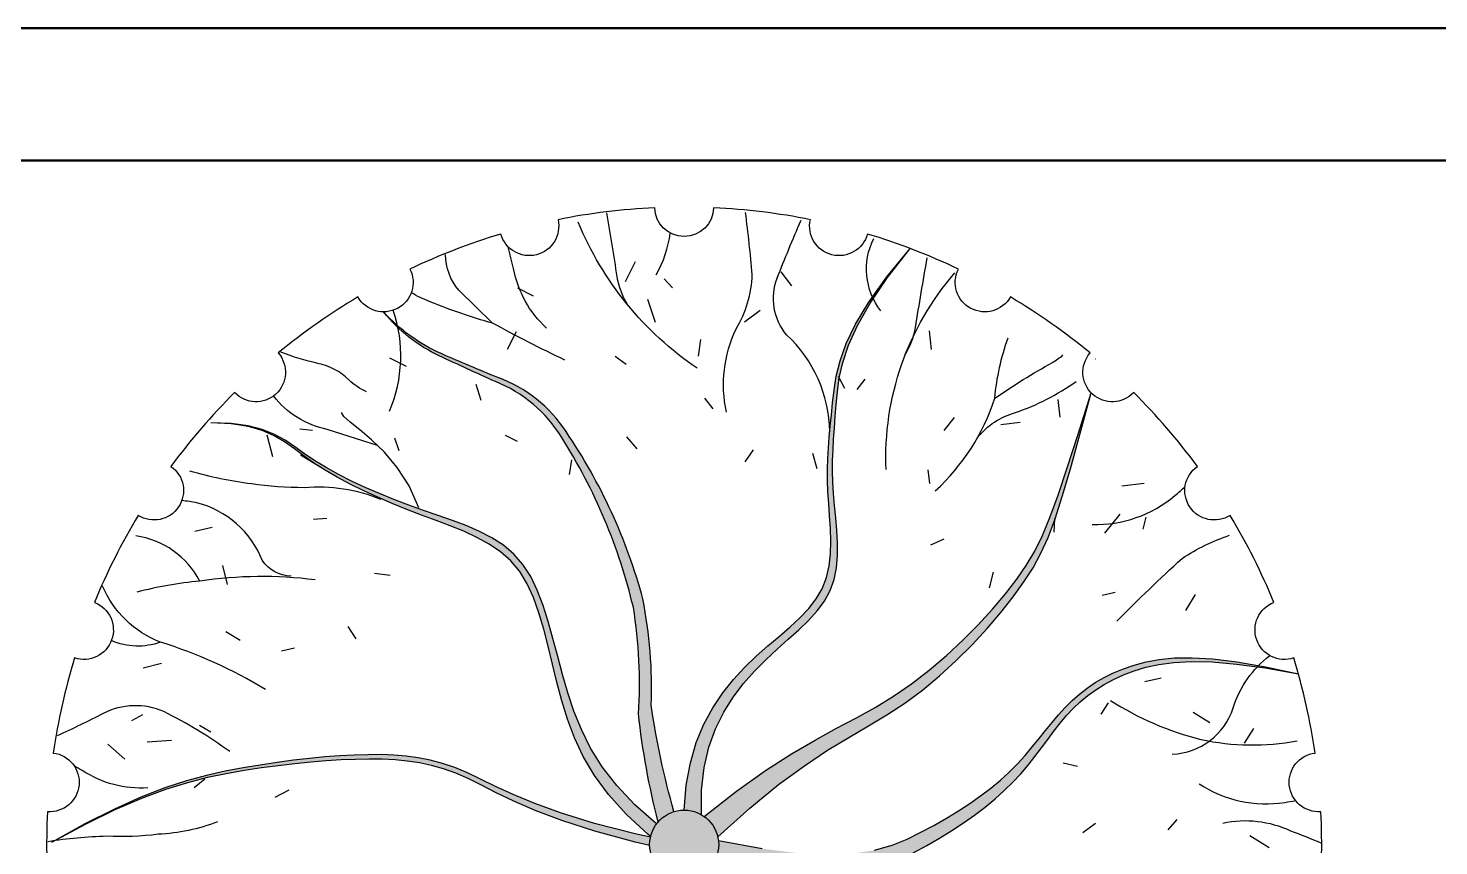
# Model space of a CAD drawing. Header units: millimetres. Extents: x 44692 to 659456, y -26273 to 96111.
# Drawn here: x 263156 to 265825, y 34957 to 36504 of the extents above; entities that cross this region are included whole.
import ezdxf

# ---------------------------------------------------------------- set-up
doc = ezdxf.new("R2010")
doc.units = ezdxf.units.MM
doc.header["$LTSCALE"] = 100
doc.layers.add('Paredes', color=7, linetype='Continuous', lineweight=50)
doc.layers.add('Tree', color=7, linetype='Continuous')

msp = doc.modelspace()

# ---------------------------------------------------------------- hatches: boundary and pattern name
at = {"layer": 'Tree', "true_color": 0x58ba48}
h = msp.add_hatch(color=85, dxfattribs=at)
h.dxf.hatch_style = 1
h.paths.add_polyline_path([(264434.6584251864, 35105.26950295299), (264443.6904837754, 35143.74504376407), (264456.2512246949, 35178.57931501933), (264471.7495794178, 35210.09318916869), (264489.5944794167, 35238.60753866214), (264509.1948561646, 35264.4432359497), (264529.9596411339, 35287.92115348131), (264551.3100105047, 35309.38294720247), (264572.7161192845, 35329.25340704104), (264593.6603671882, 35347.97810642063), (264613.6251539301, 35366.00261876467), (264632.092879225, 35383.77251749671), (264648.5459427875, 35401.7333760402), (264662.4667443325, 35420.33076781868), (264673.3376835746, 35440.01026625552), (264680.819444815, 35461.0883699453), (264685.285850702, 35483.36527816587), (264687.2890084698, 35506.51211536621), (264687.3810253532, 35530.20000599516), (264686.1140085874, 35554.10007450161), (264684.0400654069, 35577.88344533446), (264681.7113030462, 35601.22124294264), (264679.6798287401, 35623.78459177492), (264678.3889209251, 35645.35203128189), (264677.8465428448, 35666.13176092057), (264677.9518289447, 35686.43939514949), (264678.6039136697, 35706.59054842738), (264679.7019314657, 35726.90083521271), (264681.1450167777, 35747.68586996425), (264682.8323040511, 35769.2612671405), (264684.6629277312, 35791.94264120014), (264686.7948416428, 35816.11640893859), (264690.4212771278, 35842.45219649874), (264696.9942849069, 35871.69043236038), (264707.9659157012, 35904.57154500317), (264724.7882202319, 35941.83596290691), (264748.9132492198, 35984.22411455129), (264781.7930533862, 36032.476428416), (264824.8796834521, 36087.33333298087), (264780.5299362101, 36033.4924787116), (264746.5377346281, 35986.01724783338), (264721.4342141825, 35944.20115422422), (264703.7505103493, 35907.33771176205), (264692.0177586045, 35874.72043432492), (264684.7670944242, 35845.64283579081), (264680.5296532848, 35819.39843003783), (264677.836570662, 35795.28073094386), (264675.4793768098, 35772.64802122015), (264673.2911810928, 35751.11765891109), (264671.3654876531, 35730.37177089404), (264669.7958006327, 35710.09248404659), (264668.6756241736, 35689.96192524619), (264668.0984624178, 35669.66222137029), (264668.157819508, 35648.87549929653), (264668.9471995857, 35627.28388590226), (264670.4538034674, 35604.67942299935), (264672.2396186654, 35581.29381213692), (264673.7603293656, 35557.46866979831), (264674.471619755, 35533.54561246694), (264673.8291740194, 35509.86625662618), (264671.2886763453, 35486.77221875943), (264666.3058109191, 35464.60511535016), (264658.3362619271, 35443.70656288166), (264647.0109505885, 35424.28499492695), (264632.6617462548, 35406.01611341755), (264615.7957553102, 35388.44243737433), (264596.920084139, 35371.10648581843), (264576.5418391253, 35353.55077777076), (264555.1681266535, 35335.31783225236), (264533.3060531081, 35315.95016828426), (264511.462724873, 35294.99030488748), (264490.1427631736, 35271.99973910689), (264469.8408485977, 35246.61588008395), (264451.0491765743, 35218.49511498348), (264434.2599425325, 35187.29383097067), (264419.9653419013, 35152.66841521064), (264408.6575701098, 35114.27525486844), (264400.8288225864, 35071.77073710926), (264396.9712947606, 35024.81124909812, -0.1312463325135342), (264429.5446291091, 35016.11112286345), (264429.7461174554, 35062.8318201361)])
h = msp.add_hatch(color=85, dxfattribs=at)
h.dxf.hatch_style = 1
h.paths.add_polyline_path([(264347.6322963726, 35002.30131230675, -0.140019061588322), (264377.6914841267, 35021.90146235882, -0.0340435231405072), (264334.7582467108, 35223.37358324619, 0.05762779572593946), (264318.8616654224, 35424.30215109144, 0.08307395437007058), (264173.4703247605, 35741.03201303723, 0.16295893780334), (264044.6818044776, 35843.04347805515, -0.004167166116581813), (263937.0512201451, 35888.41353065568, -0.103299147914586), (263828.2386972162, 35967.49871635412, 0.116597600692826), (263933.5747582903, 35884.2765630161, 0.00416716611644378), (264039.7436591667, 35835.58417303001, -0.1629589378028835), (264165.3003465648, 35729.62031031636, -0.0830739543700715), (264300.7802153129, 35408.52584983526, -0.05762779572593858), (264310.4259692386, 35207.20036683763, 0.03441688328855973)])
h = msp.add_hatch(color=85, dxfattribs=at)
h.dxf.hatch_style = 1
edge = h.paths.add_edge_path()
edge.add_line((264521.4411727977, 35028.72572393147), (264575.7380916075, 35072.94925124155))
edge.add_line((264575.7380916075, 35072.94925124155), (264624.4114379137, 35108.70832314632))
edge.add_line((264624.4114379137, 35108.70832314632), (264668.3456294452, 35137.9128209249))
edge.add_line((264668.3456294452, 35137.9128209249), (264708.4250839319, 35162.47262585644))
edge.add_line((264708.4250839319, 35162.47262585644), (264745.5342191036, 35184.29761922007))
edge.add_line((264745.5342191036, 35184.29761922007), (264780.557452689, 35205.29768229507))
edge.add_line((264780.557452689, 35205.29768229508), (264814.3792024178, 35227.38269636039))
edge.add_line((264814.3792024178, 35227.38269636039), (264847.6729826058, 35252.04120536605))
edge.add_line((264847.6729826058, 35252.04120536605), (264880.2686939087, 35279.07640394477))
edge.add_line((264880.2686939087, 35279.07640394477), (264911.7853335678, 35307.87014940042))
edge.add_line((264911.7853335677, 35307.87014940042), (264941.8418988255, 35337.80429903647))
edge.add_line((264941.8418988255, 35337.80429903647), (264970.0573869231, 35368.26071015664))
edge.add_line((264970.0573869231, 35368.26071015663), (264996.0507951028, 35398.62124006453))
edge.add_line((264996.0507951028, 35398.62124006454), (265019.4411206056, 35428.26774606385))
edge.add_line((265019.4411206056, 35428.26774606384), (265039.847360674, 35456.58208545818))
edge.add_line((265039.847360674, 35456.58208545818), (265057.1437924425, 35483.53840124039))
edge.add_line((265057.1437924425, 35483.53840124039), (265072.2258126179, 35511.47997916145))
edge.add_line((265072.2258126179, 35511.47997916146), (265086.244097801, 35543.342390661))
edge.add_line((265086.244097801, 35543.342390661), (265100.349324592, 35582.06120717924))
edge.add_line((265100.3493245921, 35582.06120717924), (265115.692169591, 35630.57200015608))
edge.add_line((265115.692169591, 35630.57200015608), (265133.4233093986, 35691.8103410315))
edge.add_line((265133.4233093986, 35691.8103410315), (265154.6934206147, 35768.71180124552))
edge.add_line((265154.6934206147, 35768.71180124552), (265167.1044408516, 35814.36917026392))
edge.add_line((265167.1044408516, 35814.36917026393), (265151.4868221507, 35769.64181150769))
edge.add_line((265151.4868221507, 35769.64181150769), (265127.6348070366, 35693.50158830601))
edge.add_line((265127.6348070366, 35693.501588306), (265107.8480912392, 35632.89619588913))
edge.add_line((265107.8480912392, 35632.89619588914), (265090.8776314987, 35584.93054751349))
edge.add_line((265090.8776314987, 35584.93054751349), (265075.4743845559, 35546.709556435))
edge.add_line((265075.4743845559, 35546.70955643499), (265060.389307152, 35515.33813591002))
edge.add_line((265060.389307152, 35515.33813591002), (265044.3733560269, 35487.92119919477))
edge.add_line((265044.3733560269, 35487.92119919477), (265026.1774879214, 35461.56365954543))
edge.add_line((265026.1774879214, 35461.56365954543), (265004.8277729317, 35433.95376785928))
edge.add_line((265004.8277729317, 35433.95376785927), (264980.4507345759, 35405.11312559707))
edge.add_line((264980.4507345759, 35405.11312559706), (264953.4480097265, 35375.64667186092))
edge.add_line((264953.4480097265, 35375.64667186092), (264924.2212352566, 35346.15934575284))
edge.add_line((264924.2212352566, 35346.15934575284), (264893.1720480394, 35317.25608637466))
edge.add_line((264893.1720480395, 35317.25608637465), (264860.7020849484, 35289.54183282837))
edge.add_line((264860.7020849483, 35289.54183282837), (264827.2129828557, 35263.62152421608))
edge.add_line((264827.2129828557, 35263.62152421608), (264793.1063786351, 35240.10009963948))
edge.add_line((264793.1063786351, 35240.10009963948), (264758.5842110458, 35219.18009964107))
edge.add_line((264758.5842110458, 35219.18009964107), (264723.0496263898, 35199.45447052489))
edge.add_line((264723.0496263898, 35199.45447052489), (264685.7060728566, 35179.11376003509))
edge.add_line((264685.7060728567, 35179.11376003509), (264645.7569986351, 35157.98838246396))
edge.add_line((264645.756998635, 35157.98838246396), (264599.5382453438, 35132.21689248268))
edge.add_line((264599.5382453438, 35132.21689248268), (264552.1662878625, 35100.49304843064))
edge.add_line((264552.1662878625, 35100.49304843064), (264497.6823077318, 35061.93814735312))
edge.add_line((264497.6823077318, 35061.93814735312), (264434.6265174965, 35012.86694415983))
edge.add_arc((264396.9712947596, 34959.4837885287), 65.32746056987862, 12.953729119572586, 54.801756644549926, ccw=False)
edge.add_line((264460.6362637543, 34974.12785993695), (264521.4411727977, 35028.72572393148))
h = msp.add_hatch(color=85, dxfattribs=at)
h.dxf.hatch_style = 1
h.paths.add_polyline_path([(264303.8483503465, 35034.75628282301), (264269.4921102142, 35071.15729525601), (264241.8445743307, 35106.92850765428), (264219.8346548465, 35142.21518734784), (264202.3912639123, 35177.16260166648), (264188.4433136791, 35211.91601794012), (264176.919716297, 35246.62070349848), (264166.8438624693, 35281.32347321719), (264157.6170571103, 35315.67733215313), (264148.7350836858, 35349.23683290859), (264139.6937256632, 35381.55652808597), (264129.9887665085, 35412.19097028766), (264119.1159896883, 35440.69471211604), (264106.5711786693, 35466.62230617348), (264091.8501169179, 35489.52830506243), (264074.5824497274, 35509.12624347277), (264054.9332696974, 35525.76558444508), (264033.2015312546, 35539.95477310754), (264009.6861888253, 35552.20225458831), (263984.6861968362, 35563.01647401551), (263958.5005097135, 35572.90587651738), (263931.4280818838, 35582.378907222), (263903.7678677737, 35591.9440112575), (263875.820664455, 35602.01790608958), (263847.8946395831, 35612.65039853348), (263820.2998034584, 35623.79956774196), (263793.3461663815, 35635.42349286773), (263767.343738653, 35647.48025306351), (263742.6025305737, 35659.92792748204), (263719.4325524442, 35672.72459527611), (263698.1438145649, 35685.82833559835), (263678.7895845149, 35699.12077745378), (263660.3961589854, 35712.17774925607), (263641.7330919469, 35724.49862927112), (263621.5699373684, 35735.58279576491), (263598.6762492202, 35744.92962700322), (263571.8215814717, 35752.03850125203), (263539.7754880929, 35756.4087967773), (263501.3075230535, 35757.53989184483), (263539.7405936105, 35755.54921410133), (263571.6809919602, 35750.46369179973), (263598.3700469797, 35742.75631772391), (263621.0490875453, 35732.90008465778), (263640.9594425339, 35721.36798538491), (263659.3424408224, 35708.6330126893), (263677.439411288, 35695.1681593547), (263696.4916828069, 35681.44641816489), (263717.4821968106, 35667.87008976647), (263740.3603449481, 35654.55870625639), (263764.8171314229, 35641.56110759454), (263790.5435604387, 35628.92613374068), (263817.2306361989, 35616.70262465448), (263844.5693629067, 35604.93942029587), (263872.2507447659, 35593.68536062453), (263899.9657859798, 35582.98928560033), (263927.4052825706, 35572.80828925076), (263954.2591978353, 35562.73248187421), (263980.2172868887, 35552.26022783709), (264004.9693048466, 35540.88989150571), (264028.2050068245, 35528.11983724627), (264049.6141479373, 35513.44842942507), (264068.8864833008, 35496.37403240842), (264085.71176803, 35476.39501056252), (264099.91713931, 35453.16567843731), (264111.8792626041, 35426.96415131751), (264122.112185445, 35398.22449467147), (264131.1299553651, 35367.38077396739), (264139.4466198975, 35334.86705467373), (264147.5762265747, 35301.11740225858), (264156.0328229293, 35266.56588219044), (264165.3304564942, 35231.64655993763), (264176.0754290647, 35196.69296125606), (264189.2430594852, 35161.63645305133), (264205.9009208638, 35126.30786251721), (264227.1165863078, 35090.53801684708), (264253.9576289245, 35054.15774323459), (264287.4916218214, 35016.99786887308), (264328.7861381064, 34978.88922095603), (264333.5523602926, 34975.15911485087, -0.1007067667586986), (264344.7205684818, 34998.69524996217)])
h = msp.add_hatch(color=85, dxfattribs=at)
h.dxf.hatch_style = 1
h.paths.add_polyline_path([(264679.1043538135, 34910.14434938138), (264728.4822462829, 34913.62589823898), (264768.8260572428, 34921.03988735424), (264802.1650694929, 34931.46400245171), (264830.528565831, 34943.97592925582), (264855.9458290559, 34957.65335349111), (264880.0989992919, 34971.72863098757), (264903.2816459632, 34986.05279799541), (264925.4401958197, 35000.63156087058), (264946.5210756113, 35015.47062596847), (264966.4707120869, 35030.57569964486), (264985.2355319966, 35045.95248825555), (265002.7619620902, 35061.60669815599), (265018.996429117, 35077.54403570206), (265033.9335209937, 35093.74592934382), (265047.7604703054, 35110.09669590907), (265060.7126708036, 35126.45637432017), (265073.02551624, 35142.6850034994), (265084.9344003665, 35158.64262236913), (265096.6747169344, 35174.18926985159), (265108.4818596956, 35189.18498486911), (265120.5912224025, 35203.48980634401), (265133.2220969464, 35216.9871052293), (265146.5293677822, 35229.65358060021), (265160.651817505, 35241.48926356279), (265175.7282287099, 35252.49418522295), (265191.8973839923, 35262.66837668671), (265209.2980659468, 35272.01186906005), (265228.0690571691, 35280.5246934489), (265248.3491402536, 35288.20688095946), (265270.4286720374, 35294.98593942629), (265295.2043063228, 35300.49928360034), (265323.7242711541, 35304.31180496106), (265357.0367945748, 35305.98839498825), (265396.1901046287, 35305.0939451614), (265442.2324293601, 35301.19334696024), (265496.2119968128, 35293.85149186445), (265559.1770350321, 35282.63327135328), (265496.6487714765, 35296.07428195941), (265442.9630658769, 35305.32314961393), (265397.087756518, 35310.85183157517), (265357.9906816865, 35313.13228510092), (265324.6396796679, 35312.63646744927), (265296.0025887494, 35309.83633587816), (265271.0472472169, 35305.20384764545), (265248.7414933568, 35299.21096000925), (265228.2020763002, 35292.25178463823), (265209.1413885587, 35284.40905084447), (265191.4207334889, 35275.6876423509), (265174.9014144469, 35266.09244288052), (265159.4447347896, 35255.62833615611), (265144.9119978732, 35244.3002059006), (265131.1645070544, 35232.11293583689), (265118.0635656895, 35219.07140968791), (265105.4552116499, 35205.20439879863), (265093.1244208668, 35190.63622500313), (265080.8409037857, 35175.51509775739), (265068.3743708529, 35159.98922651755), (265055.494532514, 35144.20682073962), (265041.9710992145, 35128.31608987974), (265027.573781401, 35112.46524339406), (265012.0722895189, 35096.80249073858), (264995.2836052, 35081.45007312597), (264977.2137948215, 35066.42635879473), (264957.9161959448, 35051.72374773997), (264937.4441461335, 35037.33463995676), (264915.8509829491, 35023.25143544029), (264893.1900439546, 35009.46653418551), (264869.5146667124, 34995.97233618756), (264844.8781887851, 34982.76124144149), (264819.0258033962, 34969.98394645991), (264790.470126412, 34958.42433382577), (264757.4156293595, 34949.02458263943), (264718.0667837672, 34942.72687200143), (264670.6280611621, 34940.47338101205), (264613.3039330718, 34943.20628877173), (264544.2988710237, 34951.86777438103), (264461.8173465456, 34967.40001694016, -0.07718661819948483), (264461.1639959403, 34947.36049608721, -0.05978409001853382), (264456.4733593637, 34932.51748710869), (264545.1291931526, 34918.66782954077), (264618.6630970363, 34911.51755505681)])
h = msp.add_hatch(color=85, dxfattribs=at)
h.dxf.hatch_style = 1
h.paths.add_polyline_path([(264333.1613222733, 34973.48252116949), (264304.0463833186, 34979.86980250337), (264227.4320468476, 34999.76388358075), (264164.9220802427, 35018.92873990097), (264114.3102784044, 35037.12707959973), (264073.3904362334, 35054.12161081254), (264039.9563486303, 35069.67504167504), (264011.8018104957, 35083.55008032286), (263986.7206167301, 35095.50943489155), (263962.8321103983, 35105.38599391896), (263939.5578272215, 35113.29336755219), (263916.6448510849, 35119.41534634051), (263893.8402658735, 35123.93572083332), (263870.8911554732, 35127.03828157991), (263847.5446037689, 35128.90681912962), (263823.5476946461, 35129.72512403172), (263798.6475119897, 35129.67698683557), (263772.6412303386, 35128.91583986876), (263745.5263868442, 35127.47368257178), (263717.3506093106, 35125.35215616316), (263688.161525543, 35122.55290186167), (263658.0067633454, 35119.07756088595), (263626.9339505228, 35114.92777445458), (263594.9907148794, 35110.10518378627), (263562.22468422, 35104.61143009978), (263528.5347332511, 35098.30569589969), (263493.2247242871, 35090.47732883487), (263455.4497665444, 35080.27321784032), (263414.3649692397, 35066.84025185098), (263369.1254415889, 35049.32531980183), (263318.8862928087, 35026.87531062768), (263262.8026321155, 34998.6371132636), (263200.0295687258, 34963.75761664444), (263263.2907035184, 34997.74387263867), (263319.7689747241, 35025.18431120516), (263370.3212801338, 35046.91998234385), (263415.8045175377, 35063.79193605441), (263457.0755847261, 35076.64122233674), (263494.99137949, 35086.30889119058), (263530.4087996198, 35093.63599261583), (263564.1847429055, 35099.46357661207), (263597.0253497928, 35104.49235718199), (263629.0337313443, 35108.86170433918), (263660.1622412773, 35112.57065209967), (263690.3632333095, 35115.61823447966), (263719.589061158, 35118.00348549547), (263747.7920785406, 35119.7254391633), (263774.9246391747, 35120.78312949912), (263800.9390967772, 35121.17559051958), (263825.8374603947, 35120.87079109024), (263849.820360384, 35119.71243947625), (263873.1380824317, 35117.51317879228), (263896.0409122242, 35114.08565215312), (263918.7791354469, 35109.24250267337), (263941.6030377861, 35102.79637346793), (263964.7629049277, 35094.55990765142), (263988.5090225583, 35084.34574833857), (264013.4181865524, 35072.03209772124), (264041.3732335402, 35057.75939429989), (264074.5835103414, 35041.73363565205), (264115.258363775, 35024.16081935509), (264165.6071406601, 35005.24694298667), (264227.8391878159, 34985.19800412427), (264304.1638520617, 34964.22000034537), (264331.6661444462, 34957.77661343996, -0.00653398180445521), (264331.6438341918, 34959.48378852937, -0.05404261010669364)])
h = msp.add_hatch(color=85, dxfattribs=at)
h.dxf.hatch_style = 1
h.paths.add_polyline_path([(264462.2987553294, 34959.48378852937, 1), (264331.6438341919, 34959.48378852937, 1)])

# ---------------------------------------------------------------- linework, layer by layer
at = {"layer": 'Paredes'}
for p, q in [((246357.4965816539, 36504.17299816339), (280365.567759114, 36504.17299816338)), ((246357.4965816539, 36254.17299816338), (280115.5677591141, 36254.17299816338))]:
    msp.add_line(p, q, dxfattribs=at)
at = {"layer": 'Tree', "color": 85, "true_color": 0x58ba48}
for points in [[(265597.0838701355, 34837.50022218056, 0.03825928851596309), (265601.6576219656, 35021.78175862042, -0.9771344084700386), (265590.7503749123, 35132.80918142966, 0.03825928851592809), (265550.4028085967, 35312.67768275987, -0.9771344084695898), (265512.8406018855, 35417.7259444348, 0.03825928851597), (265429.9908657097, 35582.39690451597, -0.9771344084715986), (265368.0258438008, 35675.16755027079, 0.03825928851591356), (265247.6414194636, 35814.7676729618, -0.9771344084690083), (265164.9888641007, 35889.69838592997, 0.03825928851596242), (265014.2877278109, 35995.8575654642, -0.9771344084701019), (264915.9032981793, 36048.4556705631, 0.03825928851593607), (264743.9211472247, 36114.80884404717, -0.9771344084683785), (264635.7037499009, 36141.92067855554, 0.03825928851596548), (264452.7522427939, 36164.48946066063, -0.9771344084684057), (264341.1903467274, 36164.48946066063, 0.03825928851596554), (264158.2388396204, 36141.92067855554, -0.9771344084683784), (264050.0214422966, 36114.80884404717, 0.03825928851593613), (263878.039291342, 36048.45567056305, -0.9771344084701021), (263779.6548617104, 35995.8575654642, 0.03825928851596242), (263628.9537254206, 35889.69838592991, -0.9771344084690086), (263546.3011700577, 35814.7676729618, 0.03825928851591339), (263425.9167457205, 35675.16755027079, -0.9771344084715986), (263363.9517238116, 35582.39690451597, 0.0382592885159701), (263281.1019876358, 35417.7259444348, -0.9771344084695898), (263243.5397809246, 35312.67768275987, 0.03825928851592784), (263203.1922146089, 35132.80918142966, -0.9771344084700386), (263192.2849675556, 35021.78175862042, 0.03825928851596275), (263196.8587193858, 34837.50022218056, -0.9771344084685398)], [(264289.8280136212, 35981.22575950692, -0.09487929127110588), (264270.3130635003, 36033.46931802472, 0.003678638740105336), (264250.7498742551, 36154.82929492667, 0.003678638740105336)], [(264476.9532253101, 35777.93723535649, -0.1656082416823925), (264495.17272387, 35935.16036638276, 0.1267687712103273), (264525.8205971783, 36038.03860125294, 0.01089032379352584), (264513.0218066908, 36155.7014389657, 4.429047566632221)], [(264672.3283343729, 35740.74471490254, 0.2068628766429105), (264590.5833840193, 35923.99997505778, -0.2712908266863383), (264573.097322804, 36031.33370760765, -0.01089032379352584), (264618.1077900985, 36140.79790381138, -4.429047566632221)], [(264421.6481915344, 35860.73845854622, -0.1463330391408331), (264196.2724757157, 36137.41284734498, 4.068216872405228)], [(264344.0354273659, 36037.66936201176, 0.09999788612896528), (264370.4508911903, 36116.68965121606, 0.09999788612896528)], [(264769.092812837, 35969.53490902358, -0.2905987291418106), (264755.7892423462, 36106.50334741125, 1.347049373891924)], [(264034.4519202023, 35946.11523522047), (263970.3320242478, 36008.37657365812, -0.1699887891293115), (263945.3095462747, 36075.83196380157, -0.1699887891293115)], [(264814.573096603, 35885.67407138082, 0.09487929127114816), (264834.5134032207, 35937.75676386906, -0.004008080272301563), (264856.9930323742, 36069.79184619724, -1.160659045506973)], [(264779.078694259, 35668.96179384353, -0.1923514784661121), (264909.3991074949, 36041.09309447145, -4.068216872405228)], [(264171.3600934653, 35876.02332209476, -0.01206623508506849), (264034.4519202023, 35946.11523522047, -0.03141018361026883), (263915.0544887765, 35987.10084077972, -0.05418321190635641), (263880.5963537127, 36004.01104371718, -0.05418321190635641)], [(264377.6914841267, 35021.90146235882, -0.0340435231405093), (264334.7582467108, 35223.37358324619, 0.0576277957259388), (264318.8616654224, 35424.30215109144, 0.0830739543700708), (264173.4703247605, 35741.03201303723, 0.162958937802869), (264044.681804478, 35843.04347805499, -0.004167166116601735), (263937.0512201451, 35888.41353065573, -0.1032991479145188), (263828.2386972162, 35967.49871635412)], [(264347.6322963726, 35002.3013123068, -0.03441688328855501), (264310.4259692386, 35207.20036683763, 0.0576277957259388), (264300.7802153129, 35408.52584983526, 0.0830739543700708), (264165.3003465648, 35729.62031031636, 0.162958937802869), (264039.7436591667, 35835.58417303001, -0.004167166116601735), (263933.5747582864, 35884.27656301799, -0.1165976006889923), (263828.2386972162, 35967.49871635412)], [(263839.4039354002, 35779.81112051233, 0.1845520339931323), (263846.5802446164, 35970.59955094623, 0.1845520339931323)], [(264872.1604335483, 35628.83736810057, 0.1288831315049849), (264984.8263074093, 35804.23210012628, -0.06438621702978775), (265009.9328612947, 35918.11980083458, -0.06438621702978775)], [(263795.9080011933, 35816.37343762203, -0.08936314730732264), (263762.6476103796, 35838.81836147304, 0.1423412172876668), (263703.8626709087, 35870.10555131113, -0.04408808452593267), (263634.0760317221, 35891.2683135738, -0.04408808452593267)], [(264984.8263074093, 35804.23210012628, -0.02297404838671332), (265093.8631888565, 35871.94757347851, 0.05328572629480382), (265113.6603208052, 35885.96980384361, 0.05328572629480382)], [(265174.8572629893, 35878.39675943422, -0.0001704442671350951), (265174.9937105424, 35878.67512009203)], [(264952.1237341687, 35729.75133420477, -0.1603400140284482), (265023.7320112434, 35776.89576265947, 0.07149342213332861), (265138.784035752, 35836.05570733451, 0.07149342213332861)], [(263816.8442166187, 35714.75687723553), (263721.7583252692, 35744.98777245181, -0.1833867004047375), (263620.1273571937, 35808.54706130353)], [(263823.7612289988, 35612.54359255618, 0.1177708694785273), (263678.3197890714, 35634.76163003013, -0.03605382607637624), (263578.1463122034, 35642.03315298381, -0.03698803583189561), (263461.6114606211, 35665.99982068966)], [(265168.8912512466, 35565.4353376333, 0.1857569465264257), (265325.4371647082, 35619.94760287605, 0.0163139634645396), (265344.767877655, 35636.8197667613, 0.0163139634645396)], [(263653.249466439, 35467.52760102449, -0.2515943069704767), (263598.6084953091, 35497.54375728045, 0.2399273849801263), (263475.1281873002, 35606.16377182801, 0.008181159492485499), (263446.3538794847, 35610.58605538051, 0.008181159492485499)], [(263480.2286967104, 35457.95652713644, 0.2449098037590338), (263359.2930125695, 35543.6418033415, -1.347049373891924)], [(265215.8992734043, 35382.00071385912, -0.01464096932890334), (265339.2633069697, 35501.12293142309, -0.06348546426857189), (265428.6260474244, 35544.81996002344)], [(263604.5805816407, 35253.28539086071, 0.05857015781231719), (263405.9725353252, 35342.6685146074, -0.2009569569063995), (263296.4585870383, 35448.46575508938, 0.07530544526219696)], [(263698.7617056302, 35460.43185947602, 0.06870406845379579), (263480.2286967104, 35457.95652713644, 0.0430098045770262), (263361.0391455515, 35437.00500540897, -0.08888617599059573)], [(263405.9725353252, 35342.6685146074, -0.1934543971859791), (263313.1098196111, 35345.41834047285, 0.009271054038152185)], [(265320.5381233426, 35130.78338355079, 0.3157652157817117), (265435.8503310319, 35218.34833582232, -0.1545558803926223), (265505.0613000884, 35317.24512817143, -0.1545558803926223)], [(265203.5254960489, 35232.38594289461, 0.08246095775845541), (265374.8659686099, 35158.55451029179, 0.1011795427720667), (265557.0082805363, 35155.9725605068, 0.1011795427720667)], [(263537.2694167611, 35135.47240889633, 0.04182949228826992), (263412.3036007687, 35211.14666652377, 0.2264972251209593), (263297.75074057, 35207.56633152452, -0.01443465669711541), (263210.4940387828, 35165.64708430773, -0.01443465669711541)], [(263382.3881776913, 35066.73395666634, -0.1639919496343657), (263258.0248985775, 35099.79949159057, -0.003702940827050839), (263243.0667440849, 35108.08866835979, -0.003702940827050839)], [(265371.5524165655, 35074.50263961855, 0.1857569465265018), (265533.5732233782, 35039.46739674568, 0.01299719780452272), (265553.7462392489, 35042.7832147198, 0.01299719780452272)], [(263514.0470799603, 35002.44930688431, -0.07729798047233992), (263401.7373361826, 34979.02299789545, -0.03971891198606818), (263304.5762495192, 34975.18528582043, 0.03491285248905845), (263192.7280803987, 34964.94859797472, 0.03491285248905845)], [(265416.3862392446, 35000.4065323875, -0.1639919496343534), (265544.2286248638, 34985.71370315603, -0.01343461111404141), (265601.8371361103, 34962.70064630833, -4.215233977945694)]]:
    msp.add_lwpolyline(points, format="xyb", dxfattribs=at)
at = {"layer": 'Tree', "color": 85, "true_color": 0x58ba48, "elevation": 0.01603291549731447}
msp.add_lwpolyline([(264136.4967575431, 35936.83842831558, -0.1639919496342749), (264074.314836434, 36049.50148117178, -0.009175025580325971), (264063.9466259018, 36090.5835503615, -0.009175025580325971)], format="xyb", dxfattribs=at)
at = {"layer": 'Tree', "color": 85, "true_color": 0x58ba48}
for points in [[(264396.9712947606, 35024.81124909812), (264400.8288225864, 35071.77073710926), (264408.6575701098, 35114.27525486844), (264419.9653419013, 35152.66841521064), (264434.2599425325, 35187.29383097067), (264451.0491765743, 35218.49511498348), (264469.8408485977, 35246.61588008395), (264490.1427631736, 35271.99973910689), (264511.462724873, 35294.99030488748), (264533.3060531081, 35315.95016828426), (264555.1681266535, 35335.31783225236), (264576.5418391253, 35353.55077777076), (264596.920084139, 35371.10648581843), (264615.7957553102, 35388.44243737433), (264632.6617462548, 35406.01611341755), (264647.0109505885, 35424.28499492695), (264658.3362619271, 35443.70656288166), (264666.3058109191, 35464.60511535016), (264671.2886763453, 35486.77221875943), (264673.8291740194, 35509.86625662618), (264674.471619755, 35533.54561246694), (264673.7603293656, 35557.46866979831), (264672.2396186654, 35581.29381213692), (264670.4538034674, 35604.67942299935), (264668.9471995857, 35627.28388590226), (264668.157819508, 35648.87549929653), (264668.0984624178, 35669.66222137029), (264668.6756241736, 35689.96192524619), (264669.7958006327, 35710.09248404659), (264671.3654876531, 35730.37177089404), (264673.2911810928, 35751.11765891109), (264675.4793768098, 35772.64802122015), (264677.836570662, 35795.28073094386), (264680.5296532848, 35819.39843003783), (264684.7670944242, 35845.64283579081), (264692.0177586045, 35874.72043432492), (264703.7505103493, 35907.33771176205), (264721.4342141825, 35944.20115422422), (264746.5377346281, 35986.01724783338), (264780.5299362101, 36033.4924787116), (264824.8796834521, 36087.33333298087)], [(264429.5446291091, 35016.11112286345), (264429.7461174554, 35062.8318201361), (264434.6584251864, 35105.26950295299), (264443.6904837754, 35143.74504376407), (264456.2512246949, 35178.57931501933), (264471.7495794178, 35210.09318916869), (264489.5944794167, 35238.60753866214), (264509.1948561646, 35264.4432359497), (264529.9596411339, 35287.92115348131), (264551.3100105047, 35309.38294720247), (264572.7161192845, 35329.25340704104), (264593.6603671882, 35347.97810642063), (264613.6251539301, 35366.00261876467), (264632.092879225, 35383.77251749671), (264648.5459427875, 35401.7333760402), (264662.4667443325, 35420.33076781868), (264673.3376835746, 35440.01026625552), (264680.819444815, 35461.0883699453), (264685.285850702, 35483.36527816587), (264687.2890084698, 35506.51211536621), (264687.3810253532, 35530.20000599516), (264686.1140085874, 35554.10007450161), (264684.0400654069, 35577.88344533446), (264681.7113030462, 35601.22124294264), (264679.6798287401, 35623.78459177492), (264678.3889209251, 35645.35203128189), (264677.8465428448, 35666.13176092057), (264677.9518289447, 35686.43939514949), (264678.6039136697, 35706.59054842738), (264679.7019314657, 35726.90083521271), (264681.1450167777, 35747.68586996425), (264682.8323040511, 35769.2612671405), (264684.6629277312, 35791.94264120014), (264686.7948416428, 35816.11640893859), (264690.4212771278, 35842.45219649874), (264696.9942849069, 35871.69043236038), (264707.9659157012, 35904.57154500317), (264724.7882202319, 35941.83596290691), (264748.9132492198, 35984.22411455129), (264781.7930533862, 36032.476428416), (264824.8796834521, 36087.33333298087)], [(264304.3518426893, 36062.29321601403), (264285.1071477633, 36024.3217731425)], [(264579.8617913121, 36043.54856904473), (264599.9095182271, 36016.83339503269)], [(264081.7569654175, 36012.70993170075), (264111.5498084824, 35997.61031650524)], [(264359.0803678306, 36030.14181919651), (264375.1186450984, 36012.77037069374)], [(264327.4230057034, 35991.80351614713), (264341.7880784058, 35947.91367571149)], [(264540.6187909691, 35970.08515476732), (264511.0343403902, 35947.88425179446)], [(264079.0351813214, 35929.46644424038), (264062.3138296542, 35896.47377524724)], [(264860.2826669469, 35931.53551278855), (264864.2828621659, 35896.12469387183)], [(264428.1760298776, 35915.0687876896), (264423.7284294117, 35883.87503438124)], [(263839.2443057704, 35880.61493444963), (263871.0309642141, 35864.50481331057)], [(264266.4588215009, 35883.6472254511), (264287.32727088, 35868.40534734958)], [(264688.4751975681, 35846.12748160303), (264700.4551392028, 35823.23014494627)], [(264002.5002150023, 35830.4080064428), (264012.3015086857, 35800.46195432409)], [(264739.1320263001, 35840.1936938291), (264723.4322765148, 35820.4951655011)], [(264434.6265174965, 35012.86694415983), (264496.0487434688, 35060.77966985395), (264550.9124182111, 35099.68743378934), (264600.1236397198, 35131.30577666542), (264644.5885059914, 35157.35023918167), (264685.2131150222, 35179.53636203773), (264722.9035648088, 35199.57968593304), (264758.5659533475, 35219.19575156705), (264793.1063786353, 35240.10009963948), (264827.212982856, 35263.62152421598), (264860.7020849483, 35289.54183282837), (264893.1720480399, 35317.2560863746), (264924.2212352568, 35346.15934575273), (264953.4480097267, 35375.64667186087), (264980.4507345761, 35405.11312559701), (265004.8277729321, 35433.95376785911), (265026.1774879217, 35461.56365954549), (265044.3468936461, 35487.82385001129), (265060.1776081054, 35514.55934244179), (265074.7599002735, 35544.0811284794), (265089.1840391254, 35578.70019976678), (265104.5402936346, 35620.72754794637), (265121.918932776, 35672.47416466078), (265142.4102255235, 35736.25104155247), (265167.1044408516, 35814.36917026393)], [(264435.5237450964, 35804.30717793552), (264450.97164559, 35783.72163466849)], [(264460.6362637543, 34974.12785993695), (264521.4411727975, 35028.72572393147), (264575.7380916073, 35072.94925124155), (264624.4114379135, 35108.70832314632), (264668.3456294449, 35137.9128209249), (264708.4250839317, 35162.47262585644), (264745.5342191033, 35184.29761922012), (264780.5574526888, 35205.29768229502), (264814.379202418, 35227.38269636044), (264847.6729826058, 35252.04120536605), (264880.2686939085, 35279.07640394482), (264911.7853335677, 35307.87014940042), (264941.8418988255, 35337.80429903652), (264970.0573869233, 35368.26071015663), (264996.0507951028, 35398.62124006459), (265019.4411206058, 35428.26774606384), (265039.8473606742, 35456.58208545807), (265057.1173300617, 35483.44105205686), (265072.0141135713, 35510.70118569306), (265085.5296135185, 35540.71396270535), (265098.6557322185, 35575.83085943243), (265112.3843719864, 35618.40335221315), (265127.7074351377, 35670.78291738612), (265145.6168239877, 35735.32103129015), (265167.1044408514, 35814.36917026387)], [(265103.8834212669, 35801.45803248294), (265107.6327045893, 35768.26835409457)], [(263894.726295981, 35596.47135912872), (263876.4008581367, 35638.20282220394), (263854.100341056, 35673.23677975695), (263829.8218873982, 35702.19043071545), (263805.562639823, 35725.68097400708), (263783.3197409893, 35744.32560855956), (263765.0903335568, 35758.74153330052), (263752.8715601846, 35769.54594715771), (263748.6605635324, 35777.35604905876)], [(264908.0133325787, 35767.53852782406), (264888.3747643382, 35742.89795086585)], [(264344.7205684818, 34998.69524996217), (264303.8483503465, 35034.75628282301), (264269.4921102142, 35071.15729525601), (264241.8445743307, 35106.92850765428), (264219.8346548465, 35142.21518734784), (264202.3912639123, 35177.16260166648), (264188.4433136791, 35211.91601794012), (264176.919716297, 35246.62070349848), (264166.8438624693, 35281.32347321719), (264157.6170571103, 35315.67733215313), (264148.7350836858, 35349.23683290859), (264139.6937256632, 35381.55652808597), (264129.9887665085, 35412.19097028766), (264119.1159896883, 35440.69471211604), (264106.5711786693, 35466.62230617348), (264091.8501169179, 35489.52830506243), (264074.5824497274, 35509.12624347277), (264054.9332696974, 35525.76558444508), (264033.2015312546, 35539.95477310754), (264009.6861888253, 35552.20225458831), (263984.6861968362, 35563.01647401551), (263958.5005097135, 35572.90587651738), (263931.4280818838, 35582.378907222), (263903.7678677737, 35591.9440112575), (263875.820664455, 35602.01790608958), (263847.8946395831, 35612.65039853348), (263820.2998034584, 35623.79956774196), (263793.3461663815, 35635.42349286773), (263767.343738653, 35647.48025306351), (263742.6025305737, 35659.92792748204), (263719.4325524442, 35672.72459527611), (263698.1438145649, 35685.82833559835), (263678.7895845149, 35699.12077745378), (263660.3961589854, 35712.17774925607), (263641.7330919469, 35724.49862927112), (263621.5699373684, 35735.58279576491), (263598.6762492202, 35744.92962700322), (263571.8215814717, 35752.03850125203), (263539.7754880929, 35756.4087967773), (263501.3075230535, 35757.53989184483)], [(264333.5523602926, 34975.15911485082), (264328.7861381064, 34978.88922095603), (264287.4916218214, 35016.99786887308), (264253.9576289245, 35054.15774323459), (264227.1165863078, 35090.53801684708), (264205.9009208638, 35126.30786251721), (264189.2430594852, 35161.63645305133), (264176.0754290647, 35196.69296125606), (264165.3304564942, 35231.64655993763), (264156.0328229293, 35266.56588219044), (264147.5762265747, 35301.11740225858), (264139.4466198975, 35334.86705467373), (264131.1299553651, 35367.38077396739), (264122.112185445, 35398.22449467147), (264111.8792626041, 35426.96415131751), (264099.91713931, 35453.16567843731), (264085.71176803, 35476.39501056252), (264068.8864833008, 35496.37403240842), (264049.6141479373, 35513.44842942507), (264028.2050068245, 35528.11983724627), (264004.9693048466, 35540.88989150571), (263980.2172868887, 35552.26022783709), (263954.2591978353, 35562.73248187421), (263927.4052825706, 35572.80828925076), (263899.9657859798, 35582.98928560033), (263872.2507447659, 35593.68536062453), (263844.5693629067, 35604.93942029587), (263817.2306361989, 35616.70262465448), (263790.5435604387, 35628.92613374068), (263764.8171314229, 35641.56110759454), (263740.3603449481, 35654.55870625639), (263717.4821968106, 35667.87008976647), (263696.4916828069, 35681.44641816489), (263677.439411288, 35695.1681593547), (263659.3424408224, 35708.6330126893), (263640.9594425339, 35721.36798538491), (263621.0490875453, 35732.90008465778), (263598.3700469797, 35742.75631772391), (263571.6809919602, 35750.46369179973), (263539.7405936105, 35755.54921410133), (263501.3075230535, 35757.53989184483)], [(263670.0270800558, 35746.43769422048), (263693.5142921081, 35743.7276331872)], [(265032.8302053773, 35758.00314984652), (264996.0758724434, 35753.85118410911)], [(263607.570255563, 35735.12094310889), (263617.7435889457, 35693.78461472298)], [(263849.0160589395, 35729.20384350831), (263856.8515516555, 35705.26393508098)], [(264058.0581889034, 35734.30683761398), (264081.0152491751, 35722.67173533915)], [(264287.658037598, 35731.20215882369), (264307.6252062202, 35708.61113488393)], [(263671.0296349983, 35696.72845019936), (263710.5421033849, 35672.82367558814)], [(264183.6729352529, 35687.45927552158), (264179.5665621603, 35659.84456225699)], [(264527.4849539894, 35706.75260534495), (264511.5933045912, 35683.79851708026)], [(264640.0947867736, 35700.01710909814), (264648.0172777168, 35670.92628025673)], [(264858.2318308664, 35668.3219707303), (264861.120864418, 35642.74745790206)], [(265267.5959332122, 35642.6965922534), (265225.2951707742, 35637.91807221821)], [(265221.368912181, 35584.69539505245), (265192.5860321193, 35548.58141960615)], [(265270.7950294102, 35579.30345725459), (265265.0900056294, 35556.35904040734)], [(263471.1566969122, 35552.3688638122), (263503.5896689394, 35560.35098147744)], [(263695.3458539313, 35574.97814642391), (263721.1060330544, 35577.0324587403)], [(265097.5035937763, 35576.22203272639), (265096.2314525626, 35550.41140150019)], [(264888.0916771375, 35537.6232784834), (264862.761094598, 35525.88461259403)], [(263523.3797431618, 35487.48712713966), (263532.2191602468, 35451.57077272465)], [(263810.8325044747, 35473.23465204502), (263840.7020977214, 35469.1298274809)], [(264981.7665586922, 35474.76345096949), (264973.8583799456, 35445.66872817745)], [(265212.4980792036, 35436.60009233437), (265187.9547061766, 35430.93114163147)], [(265364.1772660878, 35432.82784020968), (265345.2961569861, 35402.604812942)], [(263760.5280619322, 35372.26037606434), (263775.4236924184, 35348.64777601531)], [(263529.9587018195, 35362.47955748357), (263556.918071594, 35346.16932214692)], [(263634.7485485257, 35325.85700785087), (263659.7399765674, 35332.00767819602)], [(264757.4156293595, 34949.02458263943), (264790.470126412, 34958.42433382577), (264819.0258033962, 34969.98394645991), (264844.8781887851, 34982.76124144149), (264869.5146667124, 34995.97233618756), (264893.1900439546, 35009.46653418551), (264915.8509829491, 35023.25143544029), (264937.4441461335, 35037.33463995676), (264957.9161959448, 35051.72374773997), (264977.2137948215, 35066.42635879473), (264995.2836052, 35081.45007312597), (265012.0722895189, 35096.80249073858), (265027.573781401, 35112.46524339406), (265041.9710992145, 35128.31608987974), (265055.494532514, 35144.20682073962), (265068.3743708529, 35159.98922651755), (265080.8409037857, 35175.51509775739), (265093.1244208668, 35190.63622500313), (265105.4552116499, 35205.20439879863), (265118.0635656895, 35219.07140968791), (265131.1645070544, 35232.11293583689), (265144.9119978732, 35244.3002059006), (265159.4447347896, 35255.62833615611), (265174.9014144469, 35266.09244288052), (265191.4207334889, 35275.6876423509), (265209.1413885587, 35284.40905084447), (265228.2020763002, 35292.25178463823), (265248.7414933568, 35299.21096000925), (265271.0472472169, 35305.20384764545), (265296.0025887494, 35309.83633587816), (265324.6396796679, 35312.63646744927), (265357.9906816865, 35313.13228510092), (265397.087756518, 35310.85183157517), (265442.9630658769, 35305.32314961393), (265496.6487714765, 35296.07428195941), (265559.1770350307, 35282.63327135365)], [(263373.4527067219, 35294.07560279132), (263408.0561784985, 35302.59190475432)], [(264830.528565831, 34943.97592925582), (264855.9458290559, 34957.65335349111), (264880.0989992919, 34971.72863098757), (264903.2816459632, 34986.05279799541), (264925.4401958197, 35000.63156087058), (264946.5210756113, 35015.47062596847), (264966.4707120869, 35030.57569964486), (264985.2355319966, 35045.95248825555), (265002.7619620902, 35061.60669815599), (265018.996429117, 35077.54403570206), (265033.9335209937, 35093.74592934382), (265047.7604703054, 35110.09669590907), (265060.7126708036, 35126.45637432017), (265073.02551624, 35142.6850034994), (265084.9344003665, 35158.64262236913), (265096.6747169344, 35174.18926985159), (265108.4818596956, 35189.18498486911), (265120.5912224025, 35203.48980634401), (265133.2220969464, 35216.9871052293), (265146.5293677822, 35229.65358060021), (265160.651817505, 35241.48926356279), (265175.7282287099, 35252.49418522295), (265191.8973839923, 35262.66837668671), (265209.2980659468, 35272.01186906005), (265228.0690571691, 35280.5246934489), (265248.3491402536, 35288.20688095946), (265270.4286720374, 35294.98593942629), (265295.2043063228, 35300.49928360034), (265323.7242711541, 35304.31180496106), (265357.0367945748, 35305.98839498825), (265396.1901046287, 35305.0939451614), (265442.2324293601, 35301.19334696024), (265496.2119968128, 35293.85149186445), (265559.1770350304, 35282.6332713536)], [(265299.6089006441, 35274.70082258475), (265268.9079842197, 35267.60962197639)], [(263351.7345338567, 35194.48262829378), (263372.6068073477, 35205.58856184841)], [(265198.9352971187, 35227.93599961432), (265185.2989232164, 35206.10822996027)], [(265391.4460043393, 35189.63542683995), (265360.0762919058, 35209.23289990902)], [(263479.6019191644, 35185.66365548895), (263501.1541705625, 35172.62468999049)], [(265474.1149326291, 35179.49961860108), (265456.418139449, 35151.17232808319)], [(263380.7861159994, 35154.13390300341), (263426.8844931299, 35156.89307554632)], [(264333.1613222733, 34973.48252116949), (264304.0463833186, 34979.86980250337), (264227.4320468476, 34999.76388358075), (264164.9220802427, 35018.92873990097), (264114.3102784044, 35037.12707959973), (264073.3904362334, 35054.12161081254), (264039.9563486303, 35069.67504167504), (264011.8018104957, 35083.55008032286), (263986.7206167301, 35095.50943489155), (263962.8321103983, 35105.38599391896), (263939.5578272215, 35113.29336755219), (263916.6448510849, 35119.41534634051), (263893.8402658735, 35123.93572083332), (263870.8911554732, 35127.03828157991), (263847.5446037689, 35128.90681912962), (263823.5476946461, 35129.72512403172), (263798.6475119897, 35129.67698683557), (263772.6412303386, 35128.91583986876), (263745.5263868442, 35127.47368257178), (263717.3506093106, 35125.35215616316), (263688.161525543, 35122.55290186167), (263658.0067633454, 35119.07756088595), (263626.9339505228, 35114.92777445458), (263594.9907148794, 35110.10518378627), (263562.22468422, 35104.61143009978), (263528.5347332511, 35098.30569589969), (263493.2247242871, 35090.47732883487), (263455.4497665444, 35080.27321784032), (263414.3649692397, 35066.84025185098), (263369.1254415889, 35049.32531980183), (263318.8862928087, 35026.87531062768), (263262.8026321155, 34998.6371132636), (263200.0295687258, 34963.75761664444)], [(263306.7493745567, 35149.70250743416), (263338.5954722736, 35121.45335139805)], [(264331.6661444462, 34957.77661343996), (264304.1638520617, 34964.22000034537), (264227.8391878159, 34985.19800412427), (264165.6071406601, 35005.24694298667), (264115.258363775, 35024.16081935509), (264074.5835103414, 35041.73363565205), (264041.3732335402, 35057.75939429989), (264013.4181865524, 35072.03209772124), (263988.5090225583, 35084.34574833857), (263964.7629049277, 35094.55990765142), (263941.6030377861, 35102.79637346793), (263918.7791354469, 35109.24250267337), (263896.0409122242, 35114.08565215312), (263873.1380824317, 35117.51317879228), (263849.820360384, 35119.71243947625), (263825.8374603947, 35120.87079109024), (263800.9390967772, 35121.17559051958), (263774.9246391747, 35120.78312949912), (263747.7920785406, 35119.7254391633), (263719.589061158, 35118.00348549547), (263690.3632333095, 35115.61823447966), (263660.1622412773, 35112.57065209967), (263629.0337313443, 35108.86170433918), (263597.0253497928, 35104.49235718199), (263564.1847429055, 35099.46357661207), (263530.4087996198, 35093.63599261583), (263494.99137949, 35086.30889119058), (263457.0755847261, 35076.64122233674), (263415.8045175377, 35063.79193605441), (263370.3212801338, 35046.91998234385), (263319.7689747241, 35025.18431120516), (263263.2907035184, 34997.74387263867), (263200.0295687258, 34963.75761664444)], [(265141.0702977129, 35107.0004778757), (265113.9319172078, 35113.55356815513)], [(263469.9352425807, 35067.7229765971), (263489.9731539984, 35084.04134457787)], [(263622.7705780696, 35049.54977302247), (263649.6884748335, 35063.13171026432)], [(265175.3639179102, 34999.52820720519), (265151.0819725874, 34981.65562158421)], [(265329.0922276762, 35007.04564551474), (265312.0497466683, 34987.61986705791)], [(264461.8173465456, 34967.40001694016), (264544.2988710237, 34951.86777438103)], [(265503.6463195198, 34953.36939359924), (265467.5427462131, 34975.92423234952)]]:
    msp.add_lwpolyline(points, dxfattribs=at)
msp.add_circle((264396.9712947606, 34959.48378852937), 65.32746056874886, dxfattribs=at)

doc.saveas('drawing.dxf')
